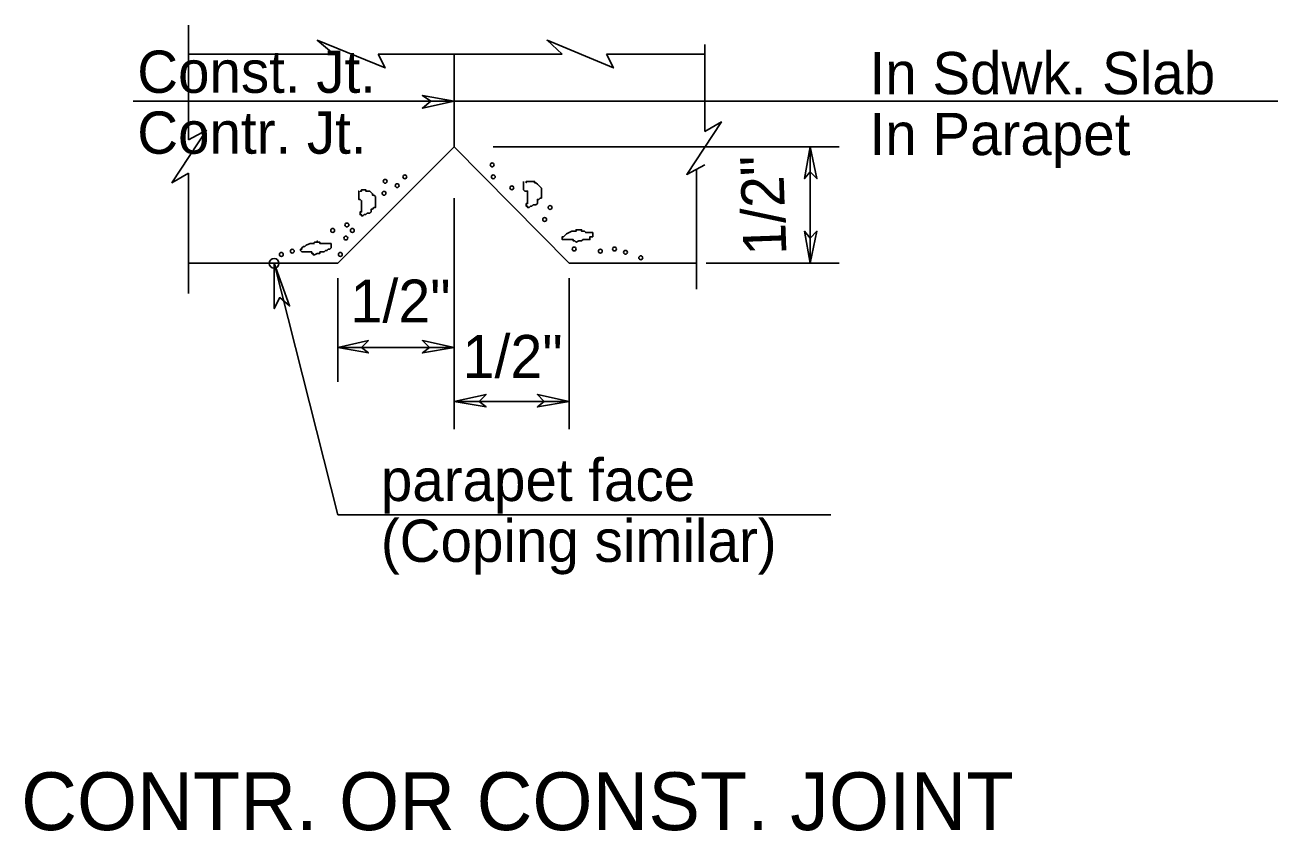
# Model space of a CAD drawing. Extents: x 500003.54 to 500006.49, y 499999.96 to 500001.79.
# Drawn here: x 500004.9177 to 500005.2146, y 500000.4759 to 500000.667 of the extents above; entities that cross this region are included whole.
import ezdxf

# ---------------------------------------------------------------- set-up
doc = ezdxf.new("R2010")
doc.units = 0
doc.layers.add('1', color=7, linetype='Continuous')
doc.layers.add('50', color=7, linetype='Continuous')

msp = doc.modelspace()

# ---------------------------------------------------------------- linework, layer by layer
at = {"layer": '1'}
for p, q in [((500004.95641, 500000.63976), (500004.95641, 500000.66699)), ((500004.95641, 500000.6601), (500004.99086, 500000.6601)), ((500005.00136, 500000.6601), (500005.04499, 500000.6601)), ((500005.0194, 500000.63812), (500005.0194, 500000.6601)), ((500005.05549, 500000.6601), (500005.07879, 500000.6601)), ((500005.07879, 500000.64173), (500005.07879, 500000.6624)), ((500004.94329, 500000.64895), (500005.21461, 500000.64895)), ((500005.0194, 500000.64895), (500005.01317, 500000.64895)), ((500004.99184, 500000.61056), (500005.0194, 500000.63812)), ((500005.04663, 500000.61056), (500005.0194, 500000.63812)), ((500005.02859, 500000.63812), (500005.11061, 500000.63812)), ((500005.10372, 500000.61056), (500005.10372, 500000.63812)), ((500004.95641, 500000.60335), (500004.95641, 500000.63189)), ((500005.07682, 500000.60433), (500005.07682, 500000.63255)), ((500005.0194, 500000.62598), (500005.0194, 500000.57119)), ((500004.95641, 500000.61056), (500004.99184, 500000.61056)), ((500004.97675, 500000.61056), (500004.99184, 500000.55085)), ((500005.07682, 500000.61056), (500005.04663, 500000.61056)), ((500005.07911, 500000.61056), (500005.11061, 500000.61056)), ((500004.99184, 500000.60696), (500004.99184, 500000.58235)), ((500005.04663, 500000.60696), (500005.04663, 500000.57119)), ((500004.99184, 500000.59055), (500005.0194, 500000.59055)), ((500005.0194, 500000.57776), (500005.04663, 500000.57776)), ((500004.99184, 500000.55085), (500005.10864, 500000.55085))]:
    msp.add_line(p, q, dxfattribs=at)
for points in [[(500004.99086, 500000.6601), (500004.98692, 500000.66339), (500005.003, 500000.65682), (500005.00136, 500000.6601)], [(500005.04499, 500000.6601), (500005.04138, 500000.66339), (500005.05713, 500000.65682), (500005.05549, 500000.6601)], [(500004.95641, 500000.63976), (500004.96068, 500000.64206), (500004.95247, 500000.62959), (500004.95641, 500000.63189)], [(500005.07879, 500000.64173), (500005.08272, 500000.64403), (500005.07452, 500000.63156), (500005.07879, 500000.63386)], [(500004.99677, 500000.62762), (500004.99677, 500000.62762), (500004.99677, 500000.6273), (500004.99677, 500000.62697), (500004.99677, 500000.62664), (500004.99677, 500000.62664), (500004.99677, 500000.62631), (500004.99677, 500000.62598), (500004.99677, 500000.62598), (500004.99677, 500000.62566), (500004.99709, 500000.62566), (500004.99742, 500000.62533), (500004.99742, 500000.625), (500004.99742, 500000.625), (500004.99742, 500000.625), (500004.99742, 500000.62467), (500004.99742, 500000.62434), (500004.99742, 500000.62434), (500004.99742, 500000.62402), (500004.99742, 500000.62369), (500004.99742, 500000.62369), (500004.99742, 500000.62336), (500004.99742, 500000.62336), (500004.99742, 500000.62303), (500004.99742, 500000.6227), (500004.99742, 500000.6227), (500004.99742, 500000.6227), (500004.99709, 500000.6227), (500004.99709, 500000.62238), (500004.99709, 500000.62238), (500004.99709, 500000.62205), (500004.99742, 500000.62205), (500004.99742, 500000.62172), (500004.99775, 500000.62172), (500004.99808, 500000.62205), (500004.99841, 500000.62205), (500004.99841, 500000.62205), (500004.99873, 500000.62238), (500004.99906, 500000.62238), (500004.99906, 500000.62238), (500004.99939, 500000.62238), (500004.99972, 500000.6227), (500004.99972, 500000.6227), (500004.99972, 500000.62303), (500004.99972, 500000.62336), (500005.00005, 500000.62336), (500005.00005, 500000.62336), (500005.00037, 500000.62369), (500005.0007, 500000.62369), (500005.0007, 500000.62402), (500005.0007, 500000.62434), (500005.0007, 500000.62434), (500005.0007, 500000.62467), (500005.0007, 500000.625), (500005.0007, 500000.625), (500005.0007, 500000.62533), (500005.0007, 500000.62566), (500005.0007, 500000.62598), (500005.0007, 500000.62598), (500005.0007, 500000.62598), (500005.0007, 500000.62631), (500005.00037, 500000.62664), (500005.00005, 500000.62664), (500005.00005, 500000.62697), (500004.99972, 500000.6273), (500004.99939, 500000.62762), (500004.99906, 500000.62762), (500004.99906, 500000.62762), (500004.99873, 500000.62762), (500004.99841, 500000.62762), (500004.99841, 500000.62795), (500004.99808, 500000.62795), (500004.99775, 500000.62795), (500004.99742, 500000.62795), (500004.99742, 500000.62795), (500004.99742, 500000.62762), (500004.99709, 500000.62762), (500004.99709, 500000.62762), (500004.99709, 500000.62762)], [(500005.03581, 500000.62992), (500005.03581, 500000.62959), (500005.03581, 500000.62927), (500005.03581, 500000.62927), (500005.03581, 500000.62894), (500005.03581, 500000.62861), (500005.03581, 500000.62828), (500005.03581, 500000.62828), (500005.03581, 500000.62795), (500005.03614, 500000.62762), (500005.03646, 500000.62762), (500005.03679, 500000.62762), (500005.03679, 500000.6273), (500005.03679, 500000.6273), (500005.03679, 500000.62697), (500005.03679, 500000.62664), (500005.03679, 500000.62664), (500005.03679, 500000.62631), (500005.03679, 500000.62598), (500005.03679, 500000.62598), (500005.03679, 500000.62598), (500005.03679, 500000.62566), (500005.03679, 500000.62533), (500005.03679, 500000.625), (500005.03679, 500000.625), (500005.03679, 500000.625), (500005.03679, 500000.62467), (500005.03646, 500000.62467), (500005.03646, 500000.62434), (500005.03646, 500000.62434), (500005.03646, 500000.62402), (500005.03679, 500000.62402), (500005.03679, 500000.62369), (500005.03712, 500000.62369), (500005.03745, 500000.62402), (500005.03745, 500000.62402), (500005.03778, 500000.62402), (500005.0381, 500000.62434), (500005.03843, 500000.62434), (500005.03843, 500000.62434), (500005.03876, 500000.62434), (500005.03909, 500000.62467), (500005.03909, 500000.625), (500005.03909, 500000.625), (500005.03909, 500000.62533), (500005.03909, 500000.62566), (500005.03942, 500000.62566), (500005.03974, 500000.62598), (500005.04007, 500000.62598), (500005.04007, 500000.62598), (500005.04007, 500000.62631), (500005.04007, 500000.62664), (500005.04007, 500000.62664), (500005.04007, 500000.62697), (500005.04007, 500000.6273), (500005.04007, 500000.62762), (500005.04007, 500000.62762), (500005.04007, 500000.62795), (500005.04007, 500000.62828), (500005.04007, 500000.62828), (500005.04007, 500000.62828), (500005.03974, 500000.62861), (500005.03942, 500000.62894), (500005.03909, 500000.62927), (500005.03909, 500000.62927), (500005.03876, 500000.62959), (500005.03843, 500000.62959), (500005.03843, 500000.62992), (500005.0381, 500000.62992), (500005.03778, 500000.62992), (500005.03745, 500000.62992), (500005.03745, 500000.62992), (500005.03712, 500000.62992), (500005.03679, 500000.62992), (500005.03679, 500000.62992), (500005.03679, 500000.62992), (500005.03646, 500000.62992), (500005.03646, 500000.62959), (500005.03646, 500000.62959)], [(500005.04827, 500000.61811), (500005.04827, 500000.61811), (500005.04729, 500000.61811), (500005.04663, 500000.61778), (500005.04598, 500000.61745), (500005.04565, 500000.61713), (500005.04532, 500000.6168), (500005.04532, 500000.6168), (500005.04499, 500000.6168), (500005.04499, 500000.61647), (500005.04499, 500000.61614), (500005.04532, 500000.61614), (500005.04565, 500000.61614), (500005.04598, 500000.61614), (500005.04663, 500000.61614), (500005.04663, 500000.61614), (500005.04729, 500000.61614), (500005.04762, 500000.61614), (500005.04762, 500000.61581), (500005.04795, 500000.61581), (500005.04827, 500000.61549), (500005.04827, 500000.61549), (500005.04893, 500000.61581), (500005.04893, 500000.61581), (500005.04926, 500000.61581), (500005.04959, 500000.61581), (500005.04992, 500000.61614), (500005.04992, 500000.61614), (500005.05024, 500000.61614), (500005.05057, 500000.61614), (500005.0509, 500000.61614), (500005.05123, 500000.61614), (500005.05156, 500000.61614), (500005.05156, 500000.61647), (500005.05156, 500000.6168), (500005.05188, 500000.6168), (500005.05221, 500000.6168), (500005.05221, 500000.61713), (500005.05221, 500000.61745), (500005.05221, 500000.61778), (500005.05221, 500000.61778), (500005.05221, 500000.61778), (500005.05156, 500000.61778), (500005.05156, 500000.61778), (500005.0509, 500000.61778), (500005.05057, 500000.61778), (500005.05057, 500000.61778), (500005.05024, 500000.61811), (500005.04992, 500000.61811), (500005.04992, 500000.61811), (500005.04959, 500000.61811), (500005.04959, 500000.61844), (500005.04926, 500000.61844), (500005.04893, 500000.61844), (500005.04893, 500000.61844), (500005.04893, 500000.61844), (500005.04827, 500000.61844), (500005.04827, 500000.61811), (500005.04795, 500000.61811), (500005.04795, 500000.61811)], [(500004.98627, 500000.61516), (500004.98594, 500000.61516), (500004.98528, 500000.61516), (500004.9843, 500000.61483), (500004.98397, 500000.6145), (500004.98364, 500000.6145), (500004.98331, 500000.61417), (500004.98331, 500000.61385), (500004.98299, 500000.61385), (500004.98299, 500000.61352), (500004.98299, 500000.61352), (500004.98331, 500000.61319), (500004.98364, 500000.61319), (500004.98397, 500000.61319), (500004.9843, 500000.61319), (500004.98463, 500000.61319), (500004.98528, 500000.61319), (500004.98561, 500000.61319), (500004.98561, 500000.61286), (500004.98594, 500000.61286), (500004.98594, 500000.61253), (500004.98627, 500000.61253), (500004.98692, 500000.61286), (500004.98692, 500000.61286), (500004.98725, 500000.61286), (500004.98758, 500000.61286), (500004.98758, 500000.61319), (500004.98791, 500000.61319), (500004.98824, 500000.61319), (500004.98856, 500000.61319), (500004.98889, 500000.61352), (500004.98922, 500000.61352), (500004.98922, 500000.61352), (500004.98922, 500000.61352), (500004.98955, 500000.61385), (500004.98988, 500000.61385), (500004.9902, 500000.61417), (500004.9902, 500000.6145), (500004.9902, 500000.6145), (500004.9902, 500000.61483), (500004.9902, 500000.61483), (500004.9902, 500000.61516), (500004.98955, 500000.61516), (500004.98922, 500000.61516), (500004.98889, 500000.61516), (500004.98856, 500000.61516), (500004.98856, 500000.61516), (500004.98824, 500000.61516), (500004.98791, 500000.61516), (500004.98758, 500000.61516), (500004.98758, 500000.61516), (500004.98758, 500000.61549), (500004.98725, 500000.61549), (500004.98692, 500000.61549), (500004.98692, 500000.61581), (500004.98692, 500000.61549), (500004.98627, 500000.61549), (500004.98594, 500000.61516), (500004.98594, 500000.61516), (500004.98594, 500000.61516)]]:
    msp.add_lwpolyline(points, dxfattribs=at)
msp.add_lwpolyline([(500004.97675, 500000.61056), (500004.97675, 500000.59974), (500004.97806, 500000.60236), (500004.98036, 500000.60039)], close=True, dxfattribs=at)
for centre, radius in [((500005.02839, 500000.63383), 0.000457), ((500005.00302, 500000.62995), 0.000457), ((500005.00768, 500000.63099), 0.000457), ((500005.02865, 500000.63099), 0.000457), ((500005.00276, 500000.6271), 0.000457), ((500005.00586, 500000.62892), 0.000457), ((500005.03305, 500000.6284), 0.000457), ((500005.04211, 500000.62373), 0.000457), ((500005.04082, 500000.62088), 0.000457), ((500004.99059, 500000.61829), 0.000457), ((500004.99396, 500000.61959), 0.000457), ((500004.99525, 500000.61829), 0.000457), ((500004.9937, 500000.61648), 0.000457), ((500004.97842, 500000.6126), 0.000457), ((500004.98101, 500000.61337), 0.000457), ((500004.9924, 500000.6126), 0.000457), ((500005.04781, 500000.61389), 0.000457), ((500005.05402, 500000.61337), 0.000457), ((500005.05739, 500000.61389), 0.000457), ((500005.05998, 500000.61311), 0.000457), ((500005.0636, 500000.61181), 0.000457), ((500004.97671, 500000.61048), 0.00115)]:
    msp.add_circle(centre, radius, dxfattribs=at)
at = {"layer": '50'}
for points in [[(500005.0194, 500000.64895), (500005.01186, 500000.65026), (500005.01383, 500000.64895), (500005.01186, 500000.64731)], [(500005.10372, 500000.63812), (500005.10241, 500000.63058), (500005.10372, 500000.63222), (500005.10536, 500000.63058)], [(500005.10372, 500000.61056), (500005.10536, 500000.61811), (500005.10372, 500000.61647), (500005.10241, 500000.61811)], [(500004.99184, 500000.59055), (500004.99906, 500000.58924), (500004.99742, 500000.59055), (500004.99906, 500000.59219)], [(500005.0194, 500000.59055), (500005.01186, 500000.59219), (500005.0135, 500000.59055), (500005.01186, 500000.58924)], [(500005.0194, 500000.57776), (500005.02695, 500000.57644), (500005.02531, 500000.57776), (500005.02695, 500000.5794)], [(500005.04663, 500000.57776), (500005.03909, 500000.5794), (500005.04073, 500000.57776), (500005.03909, 500000.57644)]]:
    msp.add_lwpolyline(points, close=True, dxfattribs=at)

# ---------------------------------------------------------------- texts
at = {"layer": '1'}
for s, height, p in [('Const. Jt.', 0.010018, (500004.94427, 500000.65092)), ('In Sdwk. Slab', 0.0100177, (500005.11783, 500000.65059)), ('Contr. Jt.', 0.010018, (500004.94427, 500000.63648)), ('In Parapet', 0.010018, (500005.11783, 500000.63615)), ('parapet face ', 0.0100177, (500005.00201, 500000.55413)), ('(Coping similar)', 0.0100177, (500005.00201, 500000.5397)), ('CONTR. OR CONST. JOINT', 0.0137067, (500004.91675, 500000.47608))]:
    msp.add_text(s, height=height, dxfattribs=at).set_placement(p)
at = {"layer": '50'}
msp.add_text('1/2"', height=0.010171, rotation=92.07, dxfattribs=at).set_placement((500005.09814, 500000.61253))
for p in [(500004.9948, 500000.59646), (500005.02137, 500000.58333)]:
    msp.add_text('1/2"', height=0.010171, dxfattribs=at).set_placement(p)

doc.saveas('drawing.dxf')
